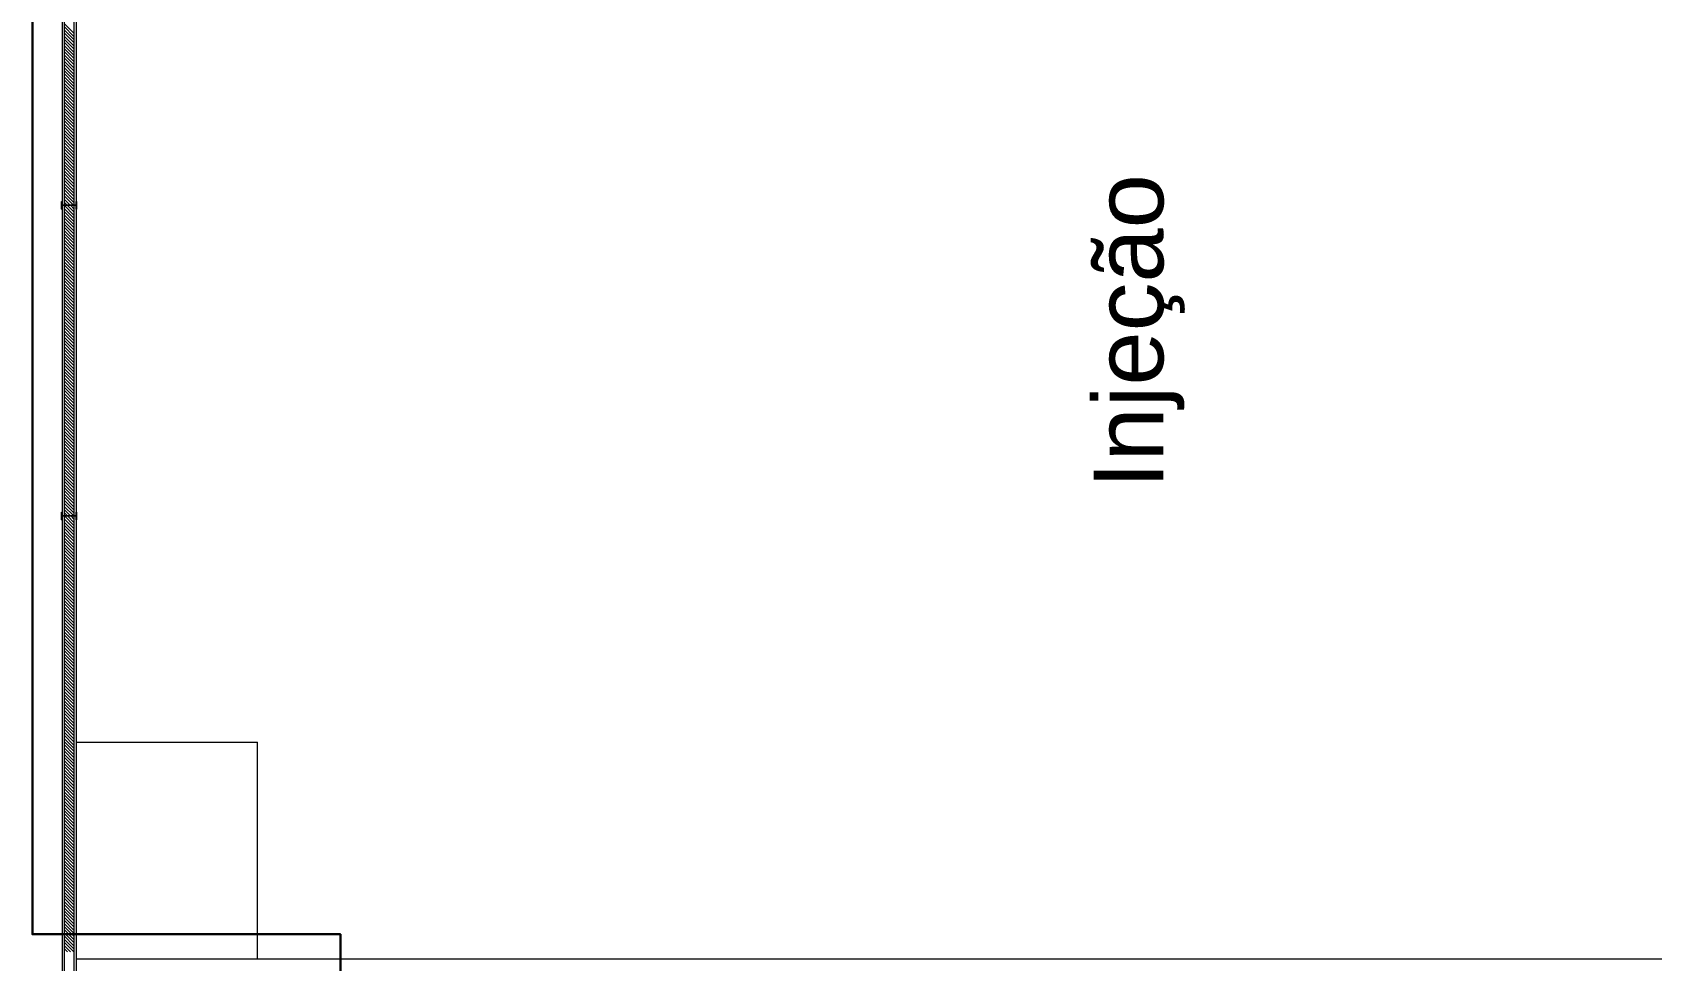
# Model space of a CAD drawing. Header units: millimetres. Extents: x -32 to 1412, y -324 to 2887.
# Drawn here: x 1017.4 to 1040.59, y 2009.78 to 2023.07 of the extents above; entities that cross this region are included whole.
import ezdxf

# ---------------------------------------------------------------- set-up
doc = ezdxf.new("R2010")
doc.units = ezdxf.units.MM
doc.header["$LTSCALE"] = 0.5
doc.layers.get('0').update_dxf_attribs({"linetype": 'CONTINUOUS'})
doc.layers.add('arquitetura', color=252, linetype='CONTINUOUS', lineweight=5)
doc.layers.add('quadros eletricos', color=3, linetype='CONTINUOUS', lineweight=30)
doc.styles.add('Arial nw', font='ARIALN.TTF')

msp = doc.modelspace()

# ---------------------------------------------------------------- linework, layer by layer
at = {"layer": 'arquitetura', "color": 252}
for p, q in [((1017.821, 2027.229), (1017.821, 2020.607)), ((1017.851, 2027.151), (1017.851, 1958.009)), ((1017.991, 2027.151), (1017.991, 1958.009)), ((1018.021, 2027.079), (1018.021, 2020.607)), ((1017.851, 2023.201), (1017.991, 2023.061)), ((1017.851, 2023.156), (1017.991, 2023.016)), ((1017.851, 2023.111), (1017.991, 2022.971)), ((1017.851, 2023.066), (1017.991, 2022.926)), ((1017.851, 2023.021), (1017.991, 2022.881)), ((1017.851, 2022.977), (1017.991, 2022.837)), ((1017.851, 2022.932), (1017.991, 2022.792)), ((1017.851, 2022.887), (1017.991, 2022.747)), ((1017.851, 2022.842), (1017.991, 2022.702)), ((1017.851, 2022.797), (1017.991, 2022.657)), ((1017.851, 2022.752), (1017.991, 2022.612)), ((1017.851, 2022.707), (1017.991, 2022.567)), ((1017.851, 2022.662), (1017.991, 2022.522)), ((1017.851, 2022.617), (1017.991, 2022.477)), ((1017.851, 2022.572), (1017.991, 2022.432)), ((1017.851, 2022.528), (1017.991, 2022.388)), ((1017.851, 2022.483), (1017.991, 2022.343)), ((1017.851, 2022.438), (1017.991, 2022.298)), ((1017.851, 2022.393), (1017.991, 2022.253)), ((1017.851, 2022.348), (1017.991, 2022.208)), ((1017.851, 2022.303), (1017.991, 2022.163)), ((1017.851, 2022.258), (1017.991, 2022.118)), ((1017.851, 2022.213), (1017.991, 2022.073)), ((1017.851, 2022.168), (1017.991, 2022.028)), ((1017.851, 2022.123), (1017.991, 2021.983)), ((1017.851, 2022.079), (1017.991, 2021.939)), ((1017.851, 2022.034), (1017.991, 2021.894)), ((1017.851, 2021.989), (1017.991, 2021.849)), ((1017.851, 2021.944), (1017.991, 2021.804)), ((1017.851, 2021.899), (1017.991, 2021.759)), ((1017.851, 2021.854), (1017.991, 2021.714)), ((1017.851, 2021.809), (1017.991, 2021.669)), ((1017.851, 2021.764), (1017.991, 2021.624)), ((1017.851, 2021.719), (1017.991, 2021.579)), ((1017.851, 2021.674), (1017.991, 2021.534)), ((1017.851, 2021.63), (1017.991, 2021.49)), ((1017.851, 2021.585), (1017.991, 2021.445)), ((1017.851, 2021.54), (1017.991, 2021.4)), ((1017.851, 2021.495), (1017.991, 2021.355)), ((1017.851, 2021.45), (1017.991, 2021.31)), ((1017.851, 2021.405), (1017.991, 2021.265)), ((1017.851, 2021.36), (1017.991, 2021.22)), ((1017.851, 2021.315), (1017.991, 2021.175)), ((1017.851, 2021.27), (1017.991, 2021.13)), ((1017.851, 2021.225), (1017.991, 2021.085)), ((1017.851, 2021.181), (1017.991, 2021.041)), ((1017.851, 2021.136), (1017.991, 2020.996)), ((1017.851, 2021.091), (1017.991, 2020.951)), ((1017.851, 2021.046), (1017.991, 2020.906)), ((1017.851, 2021.001), (1017.991, 2020.861)), ((1017.851, 2020.956), (1017.991, 2020.816)), ((1017.851, 2020.911), (1017.991, 2020.771)), ((1017.851, 2020.866), (1017.991, 2020.726)), ((1017.851, 2020.821), (1017.991, 2020.681)), ((1017.851, 2020.776), (1017.991, 2020.636)), ((1017.851, 2020.732), (1017.983, 2020.599)), ((1017.851, 2020.687), (1017.938, 2020.599)), ((1017.821, 2020.607), (1017.821, 2003.282)), ((1017.851, 2020.642), (1017.894, 2020.599)), ((1017.851, 2020.552), (1017.991, 2020.412)), ((1017.851, 2020.507), (1017.991, 2020.367)), ((1017.851, 2020.462), (1017.991, 2020.322)), ((1017.855, 2020.593), (1017.991, 2020.457)), ((1017.899, 2020.593), (1017.991, 2020.502)), ((1017.944, 2020.593), (1017.991, 2020.547)), ((1017.989, 2020.593), (1017.991, 2020.592)), ((1018.021, 2020.607), (1018.021, 2012.809)), ((1017.851, 2020.417), (1017.991, 2020.277)), ((1017.851, 2020.372), (1017.991, 2020.232)), ((1017.851, 2020.327), (1017.991, 2020.187)), ((1017.851, 2020.282), (1017.991, 2020.142)), ((1017.851, 2020.238), (1017.991, 2020.098)), ((1017.851, 2020.193), (1017.991, 2020.053)), ((1017.851, 2020.148), (1017.991, 2020.008)), ((1017.851, 2020.103), (1017.991, 2019.963)), ((1017.851, 2020.058), (1017.991, 2019.918)), ((1017.851, 2020.013), (1017.991, 2019.873)), ((1017.851, 2019.968), (1017.991, 2019.828)), ((1017.851, 2019.923), (1017.991, 2019.783)), ((1017.851, 2019.878), (1017.991, 2019.738)), ((1017.851, 2019.833), (1017.991, 2019.693)), ((1017.851, 2019.789), (1017.991, 2019.649)), ((1017.851, 2019.744), (1017.991, 2019.604)), ((1017.851, 2019.699), (1017.991, 2019.559)), ((1017.851, 2019.654), (1017.991, 2019.514)), ((1017.851, 2019.609), (1017.991, 2019.469)), ((1017.851, 2019.564), (1017.991, 2019.424)), ((1017.851, 2019.519), (1017.991, 2019.379)), ((1017.851, 2019.474), (1017.991, 2019.334)), ((1017.851, 2019.429), (1017.991, 2019.289)), ((1017.851, 2019.384), (1017.991, 2019.244)), ((1017.851, 2019.34), (1017.991, 2019.2)), ((1017.851, 2019.295), (1017.991, 2019.155)), ((1017.851, 2019.25), (1017.991, 2019.11)), ((1017.851, 2019.205), (1017.991, 2019.065)), ((1017.851, 2019.16), (1017.991, 2019.02)), ((1017.851, 2019.115), (1017.991, 2018.975)), ((1017.851, 2019.07), (1017.991, 2018.93)), ((1017.851, 2019.025), (1017.991, 2018.885)), ((1017.851, 2018.98), (1017.991, 2018.84)), ((1017.851, 2018.935), (1017.991, 2018.795)), ((1017.851, 2018.891), (1017.991, 2018.751)), ((1017.851, 2018.846), (1017.991, 2018.706)), ((1017.851, 2018.801), (1017.991, 2018.661)), ((1017.851, 2018.756), (1017.991, 2018.616)), ((1017.851, 2018.711), (1017.991, 2018.571)), ((1017.851, 2018.666), (1017.991, 2018.526)), ((1017.851, 2018.621), (1017.991, 2018.481)), ((1017.851, 2018.576), (1017.991, 2018.436)), ((1017.851, 2018.531), (1017.991, 2018.391)), ((1017.851, 2018.486), (1017.991, 2018.346)), ((1017.851, 2018.442), (1017.991, 2018.302)), ((1017.851, 2018.397), (1017.991, 2018.257)), ((1017.851, 2018.352), (1017.991, 2018.212)), ((1017.851, 2018.307), (1017.991, 2018.167)), ((1017.851, 2018.262), (1017.991, 2018.122)), ((1017.851, 2018.217), (1017.991, 2018.077)), ((1017.851, 2018.172), (1017.991, 2018.032)), ((1017.851, 2018.127), (1017.991, 2017.987)), ((1017.851, 2018.082), (1017.991, 2017.942)), ((1017.851, 2018.037), (1017.991, 2017.897)), ((1017.851, 2017.993), (1017.991, 2017.853)), ((1017.851, 2017.948), (1017.991, 2017.808)), ((1017.851, 2017.903), (1017.991, 2017.763)), ((1017.851, 2017.858), (1017.991, 2017.718)), ((1017.851, 2017.813), (1017.991, 2017.673)), ((1017.851, 2017.768), (1017.991, 2017.628)), ((1017.851, 2017.723), (1017.991, 2017.583)), ((1017.851, 2017.678), (1017.991, 2017.538)), ((1017.851, 2017.633), (1017.991, 2017.493)), ((1017.851, 2017.588), (1017.991, 2017.448)), ((1017.851, 2017.544), (1017.991, 2017.404)), ((1017.851, 2017.499), (1017.991, 2017.359)), ((1017.851, 2017.454), (1017.991, 2017.314)), ((1017.851, 2017.409), (1017.991, 2017.269)), ((1017.851, 2017.364), (1017.991, 2017.224)), ((1017.851, 2017.319), (1017.991, 2017.179)), ((1017.851, 2017.274), (1017.991, 2017.134)), ((1017.851, 2017.229), (1017.991, 2017.089)), ((1017.851, 2017.184), (1017.991, 2017.044)), ((1017.851, 2017.139), (1017.991, 2016.999)), ((1017.851, 2017.095), (1017.991, 2016.955)), ((1017.851, 2017.05), (1017.991, 2016.91)), ((1017.851, 2017.005), (1017.991, 2016.865)), ((1017.851, 2016.96), (1017.991, 2016.82)), ((1017.851, 2016.915), (1017.991, 2016.775)), ((1017.851, 2016.87), (1017.991, 2016.73)), ((1017.851, 2016.825), (1017.991, 2016.685)), ((1017.851, 2016.78), (1017.991, 2016.64)), ((1017.851, 2016.735), (1017.991, 2016.595)), ((1017.851, 2016.69), (1017.991, 2016.55)), ((1017.851, 2016.645), (1017.991, 2016.505)), ((1017.851, 2016.601), (1017.991, 2016.461)), ((1017.851, 2016.556), (1017.991, 2016.416)), ((1017.851, 2016.511), (1017.991, 2016.371)), ((1017.851, 2016.466), (1017.991, 2016.326)), ((1017.851, 2016.421), (1017.991, 2016.281)), ((1017.851, 2016.376), (1017.991, 2016.236)), ((1017.851, 2016.331), (1017.991, 2016.191)), ((1017.851, 2016.286), (1017.988, 2016.15)), ((1017.851, 2016.241), (1017.943, 2016.15)), ((1017.851, 2016.196), (1017.898, 2016.15)), ((1017.851, 2016.152), (1017.853, 2016.15)), ((1017.851, 2016.107), (1017.991, 2015.967)), ((1017.851, 2016.062), (1017.991, 2015.922)), ((1017.851, 2016.017), (1017.991, 2015.877)), ((1017.859, 2016.144), (1017.991, 2016.012)), ((1017.904, 2016.144), (1017.991, 2016.056)), ((1017.949, 2016.144), (1017.991, 2016.101)), ((1017.851, 2015.972), (1017.991, 2015.832)), ((1017.851, 2015.927), (1017.991, 2015.787)), ((1017.851, 2015.882), (1017.991, 2015.742)), ((1017.851, 2015.837), (1017.991, 2015.697)), ((1017.851, 2015.792), (1017.991, 2015.652)), ((1017.851, 2015.747), (1017.991, 2015.607)), ((1017.851, 2015.703), (1017.991, 2015.563)), ((1017.851, 2015.658), (1017.991, 2015.518)), ((1017.851, 2015.613), (1017.991, 2015.473)), ((1017.851, 2015.568), (1017.991, 2015.428)), ((1017.851, 2015.523), (1017.991, 2015.383)), ((1017.851, 2015.478), (1017.991, 2015.338)), ((1017.851, 2015.433), (1017.991, 2015.293)), ((1017.851, 2015.388), (1017.991, 2015.248)), ((1017.851, 2015.343), (1017.991, 2015.203)), ((1017.851, 2015.298), (1017.991, 2015.158)), ((1017.851, 2015.254), (1017.991, 2015.114)), ((1017.851, 2015.209), (1017.991, 2015.069)), ((1017.851, 2015.164), (1017.991, 2015.024)), ((1017.851, 2015.119), (1017.991, 2014.979)), ((1017.851, 2015.074), (1017.991, 2014.934)), ((1017.851, 2015.029), (1017.991, 2014.889)), ((1017.851, 2014.984), (1017.991, 2014.844)), ((1017.851, 2014.939), (1017.991, 2014.799)), ((1017.851, 2014.894), (1017.991, 2014.754)), ((1017.851, 2014.849), (1017.991, 2014.709)), ((1017.851, 2014.805), (1017.991, 2014.665)), ((1017.851, 2014.76), (1017.991, 2014.62)), ((1017.851, 2014.715), (1017.991, 2014.575)), ((1017.851, 2014.67), (1017.991, 2014.53)), ((1017.851, 2014.625), (1017.991, 2014.485)), ((1017.851, 2014.58), (1017.991, 2014.44)), ((1017.851, 2014.535), (1017.991, 2014.395)), ((1017.851, 2014.49), (1017.991, 2014.35)), ((1017.851, 2014.445), (1017.991, 2014.305)), ((1017.851, 2014.4), (1017.991, 2014.26)), ((1017.851, 2014.356), (1017.991, 2014.216)), ((1017.851, 2014.311), (1017.991, 2014.171)), ((1017.851, 2014.266), (1017.991, 2014.126)), ((1017.851, 2014.221), (1017.991, 2014.081)), ((1017.851, 2014.176), (1017.991, 2014.036)), ((1017.851, 2014.131), (1017.991, 2013.991)), ((1017.851, 2014.086), (1017.991, 2013.946)), ((1017.851, 2014.041), (1017.991, 2013.901)), ((1017.851, 2013.996), (1017.991, 2013.856)), ((1017.851, 2013.951), (1017.991, 2013.811)), ((1017.851, 2013.907), (1017.991, 2013.767)), ((1017.851, 2013.862), (1017.991, 2013.722)), ((1017.851, 2013.817), (1017.991, 2013.677)), ((1017.851, 2013.772), (1017.991, 2013.632)), ((1017.851, 2013.727), (1017.991, 2013.587)), ((1017.851, 2013.682), (1017.991, 2013.542)), ((1017.851, 2013.637), (1017.991, 2013.497)), ((1017.851, 2013.592), (1017.991, 2013.452)), ((1017.851, 2013.547), (1017.991, 2013.407)), ((1017.851, 2013.502), (1017.991, 2013.362)), ((1017.851, 2013.458), (1017.991, 2013.318)), ((1017.851, 2013.413), (1017.991, 2013.273)), ((1017.851, 2013.368), (1017.991, 2013.228)), ((1017.851, 2013.323), (1017.991, 2013.183)), ((1017.851, 2013.278), (1017.991, 2013.138)), ((1017.851, 2013.233), (1017.991, 2013.093)), ((1017.851, 2013.188), (1017.991, 2013.048)), ((1017.851, 2013.143), (1017.991, 2013.003)), ((1017.851, 2013.098), (1017.991, 2012.958)), ((1017.851, 2013.053), (1017.991, 2012.913)), ((1017.851, 2013.008), (1017.991, 2012.868)), ((1017.851, 2012.964), (1017.991, 2012.824)), ((1017.851, 2012.919), (1017.991, 2012.779)), ((1017.851, 2012.874), (1017.991, 2012.734)), ((1017.851, 2012.829), (1017.991, 2012.689)), ((1017.851, 2012.784), (1017.991, 2012.644)), ((1018.021, 2012.909), (1020.621, 2012.909)), ((1018.021, 2012.809), (1018.021, 2009.809)), ((1020.621, 2009.809), (1020.621, 2012.909)), ((1017.851, 2012.739), (1017.991, 2012.599)), ((1017.851, 2012.694), (1017.991, 2012.554)), ((1017.851, 2012.649), (1017.991, 2012.509)), ((1017.851, 2012.604), (1017.991, 2012.464)), ((1017.851, 2012.559), (1017.991, 2012.419)), ((1017.851, 2012.515), (1017.991, 2012.375)), ((1017.851, 2012.47), (1017.991, 2012.33)), ((1017.851, 2012.425), (1017.991, 2012.285)), ((1017.851, 2012.38), (1017.991, 2012.24)), ((1017.851, 2012.335), (1017.991, 2012.195)), ((1017.851, 2012.29), (1017.991, 2012.15)), ((1017.851, 2012.245), (1017.991, 2012.105)), ((1017.851, 2012.2), (1017.991, 2012.06)), ((1017.851, 2012.155), (1017.991, 2012.015)), ((1017.851, 2012.11), (1017.991, 2011.97)), ((1017.851, 2012.066), (1017.991, 2011.926)), ((1017.851, 2012.021), (1017.991, 2011.881)), ((1017.851, 2011.976), (1017.991, 2011.836)), ((1017.851, 2011.931), (1017.991, 2011.791)), ((1017.851, 2011.886), (1017.991, 2011.746)), ((1017.851, 2011.841), (1017.991, 2011.701)), ((1017.851, 2011.796), (1017.991, 2011.656)), ((1017.851, 2011.751), (1017.991, 2011.611)), ((1017.851, 2011.706), (1017.991, 2011.566)), ((1017.851, 2011.661), (1017.991, 2011.521)), ((1017.851, 2011.617), (1017.991, 2011.477)), ((1017.851, 2011.572), (1017.991, 2011.432)), ((1017.851, 2011.527), (1017.991, 2011.387)), ((1017.851, 2011.482), (1017.991, 2011.342)), ((1017.851, 2011.437), (1017.991, 2011.297)), ((1017.851, 2011.392), (1017.991, 2011.252)), ((1017.851, 2011.347), (1017.991, 2011.207)), ((1017.851, 2011.302), (1017.991, 2011.162)), ((1017.851, 2011.257), (1017.991, 2011.117)), ((1017.851, 2011.212), (1017.991, 2011.072)), ((1017.851, 2011.168), (1017.991, 2011.028)), ((1017.851, 2011.123), (1017.991, 2010.983)), ((1017.851, 2011.078), (1017.991, 2010.938)), ((1017.851, 2011.033), (1017.991, 2010.893)), ((1017.851, 2010.988), (1017.991, 2010.848)), ((1017.851, 2010.943), (1017.991, 2010.803)), ((1017.851, 2010.898), (1017.991, 2010.758)), ((1017.851, 2010.853), (1017.991, 2010.713)), ((1017.851, 2010.808), (1017.991, 2010.668)), ((1017.851, 2010.763), (1017.991, 2010.623)), ((1017.851, 2010.719), (1017.991, 2010.579)), ((1017.851, 2010.674), (1017.991, 2010.534)), ((1017.851, 2010.629), (1017.991, 2010.489)), ((1017.851, 2010.584), (1017.991, 2010.444)), ((1017.851, 2010.539), (1017.991, 2010.399)), ((1017.851, 2010.494), (1017.991, 2010.354)), ((1017.851, 2010.449), (1017.991, 2010.309)), ((1017.851, 2010.404), (1017.991, 2010.264)), ((1017.851, 2010.359), (1017.991, 2010.219)), ((1017.851, 2010.314), (1017.991, 2010.174)), ((1017.851, 2010.27), (1017.991, 2010.13)), ((1017.851, 2010.225), (1017.991, 2010.085)), ((1017.851, 2010.18), (1017.991, 2010.04)), ((1017.851, 2010.135), (1017.991, 2009.995)), ((1017.851, 2010.09), (1017.991, 2009.95)), ((1017.851, 2010.045), (1017.987, 2009.909)), ((1017.851, 2010), (1017.942, 2009.909)), ((1017.851, 2009.955), (1017.897, 2009.909)), ((1017.851, 2009.91), (1017.852, 2009.909)), ((1018.021, 2009.809), (1059.191, 2009.809)), ((1018.021, 2009.809), (1018.021, 2006.509))]:
    msp.add_line(p, q, dxfattribs=at)
at = {"layer": 'arquitetura'}
for p, q in [((1017.811, 2020.541), (1017.811, 2020.651)), ((1017.811, 2020.651), (1017.82, 2020.651)), ((1017.82, 2020.611), (1017.82, 2020.651)), ((1018.022, 2020.611), (1018.022, 2020.651)), ((1018.022, 2020.651), (1018.031, 2020.651)), ((1018.031, 2020.541), (1018.031, 2020.651)), ((1017.811, 2020.541), (1017.82, 2020.541)), ((1017.82, 2020.541), (1017.82, 2020.581)), ((1018.01, 2020.599), (1017.832, 2020.599)), ((1018.01, 2020.593), (1017.832, 2020.593)), ((1018.022, 2020.541), (1018.022, 2020.581)), ((1018.022, 2020.541), (1018.031, 2020.541)), ((1017.811, 2016.092), (1017.811, 2016.202)), ((1017.811, 2016.202), (1017.82, 2016.202)), ((1017.811, 2016.092), (1017.82, 2016.092)), ((1017.82, 2016.162), (1017.82, 2016.202)), ((1017.82, 2016.092), (1017.82, 2016.132)), ((1018.01, 2016.15), (1017.832, 2016.15)), ((1018.01, 2016.144), (1017.832, 2016.144)), ((1018.022, 2016.162), (1018.022, 2016.202)), ((1018.022, 2016.202), (1018.031, 2016.202)), ((1018.022, 2016.092), (1018.022, 2016.132)), ((1018.022, 2016.092), (1018.031, 2016.092)), ((1018.031, 2016.092), (1018.031, 2016.202))]:
    msp.add_line(p, q, dxfattribs=at)
for centre, start, end in [((1017.832, 2020.611), 180, 270), ((1017.832, 2020.581), 90, 180), ((1018.01, 2020.611), 270, 0), ((1018.01, 2020.581), 0, 90), ((1017.832, 2016.162), 180, 270), ((1017.832, 2016.132), 90, 180), ((1018.01, 2016.162), 270, 0), ((1018.01, 2016.132), 0, 90)]:
    msp.add_arc(centre, 0.012, start, end, dxfattribs=at)
at = {"layer": 'quadros eletricos', "ltscale": 10}
msp.add_lwpolyline([(1021.809, 2009.483), (1021.809, 2010.158), (1017.395, 2010.158), (1017.395, 2054.85)], dxfattribs=at)

# ---------------------------------------------------------------- texts
at = {"insert": (1033.251, 2018.792), "char_height": 1, "attachment_point": 5, "rotation": 90, "style": 'Arial nw'}
msp.add_mtext_dynamic_manual_height_columns('{\\fArial|b0|i0|c0|p34;Injeção}', width=17.80712, gutter_width=2, heights=[3.301], dxfattribs=at)

doc.saveas('drawing.dxf')
